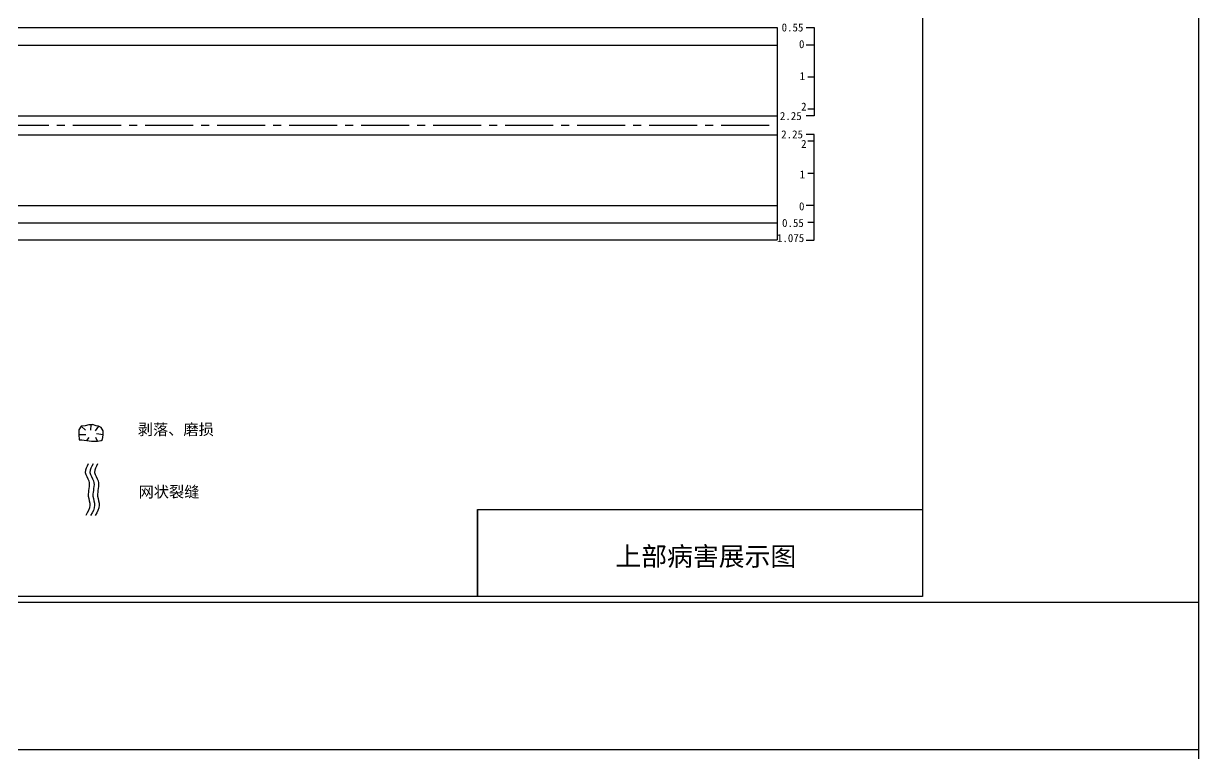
# Model space of a CAD drawing. Header units: millimetres. Extents: x -37 to 615, y -10473 to 23.
# Drawn here: x 248.4 to 615.4, y -8814 to -8586.1 of the extents above; entities that cross this region are included whole.
import ezdxf

# ---------------------------------------------------------------- set-up
doc = ezdxf.new("R2010")
doc.units = ezdxf.units.MM
doc.linetypes.add('CENTER2', pattern=[1.125, 0.75, -0.125, 0.125, -0.125])
doc.layers.add('图层1', color=7, linetype='Continuous')
doc.layers.add('病害', color=5, linetype='Continuous')
doc.styles.get("Standard").update_dxf_attribs({"font": ''})
doc.styles.add('汉字', font='')
doc.styles.get('Standard').set_extended_font_data('SimSun')
doc.styles.get('汉字').set_extended_font_data('SimSun')

# ---------------------------------------------------------------- blocks, each defined once
blk = doc.blocks.new('adfsd')
at = {"lineweight": -2, "ltscale": 0.5}
for p, q in [((1140.897, -3083.694), (1140.936, -3083.729)), ((1140.983, -3083.682), (1140.981, -3083.729)), ((1141.053, -3083.694), (1141.022, -3083.735)), ((1140.876, -3083.768), (1140.94, -3083.769)), ((1140.948, -3083.824), (1140.969, -3083.796)), ((1141.045, -3083.83), (1141.028, -3083.796)), ((1141.094, -3083.772), (1141.036, -3083.763))]:
    blk.add_line(p, q, dxfattribs=at)
blk.add_lwpolyline([(1141, -3083.682), (1140.967, -3083.682), (1140.934, -3083.69), (1140.897, -3083.694), (1140.876, -3083.727), (1140.876, -3083.768), (1140.88, -3083.818), (1140.905, -3083.818), (1140.991, -3083.83), (1141.045, -3083.83), (1141.078, -3083.822), (1141.09, -3083.814), (1141.094, -3083.772), (1141.094, -3083.735), (1141.078, -3083.707), (1141.053, -3083.694), (1141.033, -3083.69), (1141, -3083.678)], dxfattribs=at)
blk = doc.blocks.new('kopp')
at = {"color": 0}
for p, q in [((1188.308, -3078.25), (1188.558, -3078.25)), ((1188.558, -3078.25), (1188.558, -3078.8)), ((1188.558, -3078.8), (1188.308, -3078.8)), ((1188.558, -3078.8), (1188.558, -3079.8)), ((1188.558, -3079.8), (1188.358, -3079.8)), ((1188.558, -3079.8), (1188.558, -3079.8)), ((1188.558, -3079.8), (1188.558, -3080.8)), ((1188.558, -3081.009), (1188.308, -3081.009)), ((1188.558, -3080.8), (1188.358, -3080.8)), ((1188.558, -3080.8), (1188.558, -3081.009)), ((1188.558, -3081.592), (1188.308, -3081.592)), ((1188.558, -3081.8), (1188.358, -3081.8)), ((1188.558, -3081.8), (1188.558, -3081.592)), ((1188.558, -3082.8), (1188.558, -3081.8)), ((1188.558, -3082.8), (1188.358, -3082.8)), ((1188.558, -3083.8), (1188.558, -3082.8)), ((1188.558, -3082.8), (1188.558, -3082.8)), ((1188.558, -3083.8), (1188.308, -3083.8)), ((1188.558, -3084.875), (1188.558, -3083.8)), ((1188.558, -3084.338), (1188.358, -3084.338)), ((1188.308, -3084.888), (1188.558, -3084.888))]:
    blk.add_line(p, q, dxfattribs=at)
for s, p in [('0.55', (1187.543, -3078.37)), ('0', (1188.086, -3078.891)), ('1', (1188.109, -3079.89)), ('2', (1188.15, -3080.842)), ('2.25', (1187.49, -3081.135)), ('2.25', (1187.53, -3081.708)), ('2', (1188.15, -3082.006)), ('1', (1188.109, -3082.959)), ('0', (1188.086, -3083.954)), ('0.55', (1187.556, -3084.474)), ('1.075', (1187.398, -3084.946))]:
    blk.add_text(s, height=0.25).set_placement(p)

msp = doc.modelspace()

# ---------------------------------------------------------------- linework, layer by layer
at = {"color": 0, "linetype": 'ByBlock'}
for p, q in [((529.17, -8400.15), (529.17, -8765)), ((390.12, -8765), (390.12, -8737.88)), ((390.12, -8737.88), (529.17, -8737.88)), ((529.17, -8765), (0, -8765))]:
    msp.add_line(p, q, dxfattribs=at)
at = {"color": 0}
for p, q in [((83.82, -8587.41), (483.82, -8587.41)), ((483.82, -8587.41), (483.82, -8653.66)), ((83.82, -8592.91), (483.82, -8592.91)), ((83.82, -8614.91), (483.82, -8614.91)), ((483.82, -8614.91), (483.82, -8617.91)), ((83.82, -8620.91), (483.82, -8620.91)), ((83.82, -8642.91), (483.82, -8642.91)), ((83.82, -8648.41), (483.82, -8648.41)), ((83.82, -8653.66), (483.82, -8653.66))]:
    msp.add_line(p, q, dxfattribs=at)
at = {"color": 1, "linetype": 'CENTER2', "ltscale": 20}
msp.add_line((83.82, -8617.91), (483.82, -8617.91), dxfattribs=at)
at = {"color": 3, "linetype": 'ByBlock'}
for points in [[(-36.77, -8351.81), (615.38, -8351.81), (615.38, -8812.93), (-36.77, -8812.93)], [(-36.77, -8766.81), (615.38, -8766.81), (615.38, -9227.93), (-36.77, -9227.93)]]:
    msp.add_lwpolyline(points, close=True, dxfattribs=at)
for points in [[(268.59, -8723.64), (268.08, -8724.53), (267.03, -8726.33), (269.71, -8729.45), (267.97, -8733.1), (269.63, -8736.74), (268.46, -8738.65), (267.82, -8739.69)], [(268.59, -8723.64), (268.08, -8724.53), (267.03, -8726.33), (269.71, -8729.45), (267.97, -8733.1), (269.63, -8736.74), (268.46, -8738.65), (267.82, -8739.69)], [(270.07, -8723.64), (269.55, -8724.53), (268.51, -8726.33), (271.18, -8729.45), (269.44, -8733.1), (271.1, -8736.74), (269.94, -8738.65), (269.3, -8739.69)], [(270.07, -8723.64), (269.55, -8724.53), (268.51, -8726.33), (271.18, -8729.45), (269.44, -8733.1), (271.1, -8736.74), (269.94, -8738.65), (269.3, -8739.69)], [(271.52, -8723.64), (271, -8724.53), (269.96, -8726.33), (272.63, -8729.45), (270.89, -8733.1), (272.55, -8736.74), (271.39, -8738.65), (270.75, -8739.69)], [(271.52, -8723.64), (271, -8724.53), (269.96, -8726.33), (272.63, -8729.45), (270.89, -8733.1), (272.55, -8736.74), (271.39, -8738.65), (270.75, -8739.69)]]:
    msp.add_open_spline(points, degree=3, knots=[0, 0, 0, 0, 2.808133, 5.677796, 10.461234, 13.324406, 16.732801, 16.732801, 16.732801, 16.732801])
at = {"layer": '病害', "color": 5}
for p, q in [((390.12, -8737.88), (529.17, -8737.88)), ((390.12, -8737.88), (390.12, -8765)), ((529.17, -8737.88), (529.17, -8765))]:
    msp.add_line(p, q, dxfattribs=at)

# ---------------------------------------------------------------- block references
for name, p, xscale, yscale, zscale in [('kopp', (-11390.27, 22195.09), 9.999999999994273, 9.999999999994273, 9.999999999994273), ('adfsd', (-39452.38, 98642.64), 34.81359766870787, 34.81359766870787, 34.81359766870787), ('adfsd', (-39452.38, 98642.64), 34.81359766870787, 34.81359766870787, 34.81359766870787)]:
    msp.add_blockref(name, p, dxfattribs=dict(xscale=xscale, yscale=yscale, zscale=zscale))

# ---------------------------------------------------------------- texts
at = {"layer": '图层1', "style": '汉字'}
msp.add_text('上部病害展示图', height=5.918, dxfattribs=at).set_placement((433.23, -8755.44))
at = {"layer": '图层1', "lineweight": -2, "char_height": 3.481, "attachment_point": 1}
for s, insert in [('剥落、磨损', (284.06, -8711.11)), ('剥落、磨损', (284.06, -8711.11)), ('网状裂缝', (284.32, -8730.61)), ('网状裂缝', (284.32, -8730.61))]:
    msp.add_mtext(s, dxfattribs=dict(at, insert=insert))

doc.saveas('drawing.dxf')
